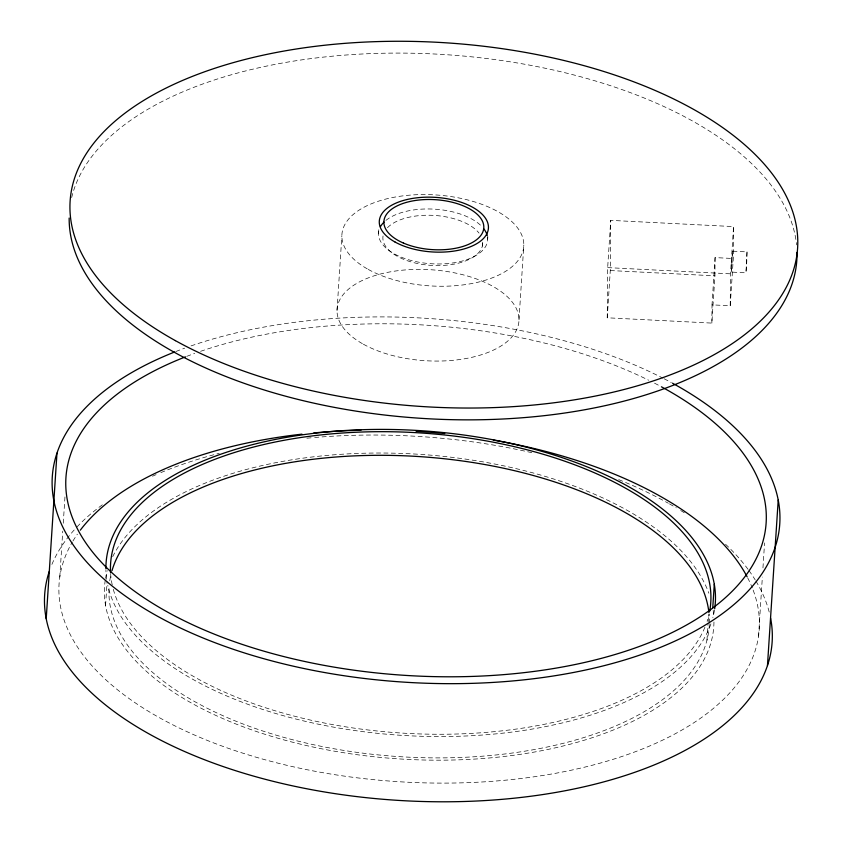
<?xml version="1.0" encoding="UTF-8"?>
<svg xmlns="http://www.w3.org/2000/svg" width="844" height="844" viewBox="0 0 844 844"><rect width="100%" height="100%" fill="white"/><g stroke="black" fill="none" stroke-linecap="round" stroke-linejoin="round"><path stroke-width="0.63" stroke-dasharray="4.22 3.17" d="M383.039 235.982A50.039 25.014 3.7 0 0 427.539 265.069A50.039 25.014 3.7 0 0 482.367 246.11L482.367 242.914M715.079 257.599L714.921 275.84L711.861 323.094L607.237 317.798L607.669 267.622L610.729 220.368L733.552 226.593L733.278 258.517L730.218 305.771L712.019 304.853L715.079 257.599L733.278 258.517M607.237 317.798L610.286 270.544L610.729 220.368M711.861 323.094L712.019 304.853M730.218 305.771L730.503 273.836L733.552 226.593M59.776 577.085L62.751 531.14M63.258 523.269L65.041 495.702M105.563 605.422L107.093 581.79M337.02 310.613L341.862 235.792M378.502 233.704L378.766 229.768M482.367 246.11L482.62 242.175M487.684 239.232L487.853 236.605M518.986 319.834L523.818 245.013M706.977 640.132L708.084 623.062M708.169 621.754L708.506 616.5M758.545 636.123L762.364 577.064M762.955 567.875L764.569 542.935M732.455 251.153L731.4 272.084L745.959 272.823L746.74 262.368L747.014 251.892L732.455 251.153L731.4 272.084M747.014 251.892L745.959 272.823M607.669 267.622L730.503 273.836M610.286 270.544L714.921 275.84M51.917 564.393A364.502 182.251 3.7 0 1 75 529.072M76.92 527.004A364.502 182.251 3.7 0 1 103.664 503.868M152.511 476.227A364.502 182.251 3.7 0 1 156.056 474.655M160.856 472.619A364.502 182.251 3.7 0 1 219.25 453.312M306.889 438.205A364.502 182.251 3.7 0 1 313.367 437.614M314.675 437.498A364.502 182.251 3.7 0 1 532.627 452.869M618.726 479.645A364.502 182.251 3.7 0 1 668.332 503.256M669.482 503.9A364.502 182.251 3.7 0 1 676.297 507.845M680.718 510.525A364.502 182.251 3.7 0 1 685.054 513.226M725.534 544.243A364.502 182.251 3.7 0 1 748.322 569.689M749.018 570.639A364.502 182.251 3.7 0 1 755.222 579.923M755.939 581.094A364.502 182.251 3.7 0 1 769.232 612.143M175.847 351.515A364.502 182.251 3.7 0 1 184.636 348.192M191.039 345.913A364.502 182.251 3.7 0 1 662.962 378.165M664.175 378.787A364.502 182.251 3.7 0 1 671.307 382.554M753.133 590.083A350.83 175.415 3.7 0 1 393.895 781.386A350.83 175.415 3.7 0 1 72.257 542.196M72.943 541.036A350.83 175.415 3.7 0 1 77.384 534.168M747.668 577.834A350.83 175.415 3.7 0 1 752.268 587.857M186.746 356.358A350.83 175.415 3.7 0 1 194.732 353.383M200.598 351.315A350.83 175.415 3.7 0 1 648.646 380.201M654.533 383.165A350.83 175.415 3.7 0 1 660.282 386.193M71.677 197.559A364.502 182.251 3.7 0 1 445.294 54.628A364.502 182.251 3.7 0 1 796.567 244.876M487.494 236.847A54.67 27.335 3.7 0 1 431.664 263.771A54.67 27.335 3.7 0 1 379.009 230.159M385.94 220.389A54.67 27.335 3.7 0 1 435.367 209.217A54.67 27.335 3.7 0 1 482.378 227.078M709.329 624.539A300.717 150.359 3.7 0 1 399.75 756.667A300.717 150.359 3.7 0 1 109.161 586.031M109.762 580.799A300.717 150.359 3.7 0 1 111.028 574.353M709.371 623.22A300.717 150.359 3.7 0 0 709.065 613.968A300.717 150.359 3.7 0 1 707.114 621.279M713.95 621.996A305.264 152.637 3.7 0 1 396.269 758.714A305.264 152.637 3.7 0 1 105.352 579.585M105.574 578.309A305.264 152.637 3.7 0 1 107.336 570.692M112.716 556.713A305.264 152.637 3.7 0 1 416.915 454.156A305.264 152.637 3.7 0 1 708.833 593.216M713.169 610.36A305.264 152.637 3.7 0 1 713.813 616.816M714.488 609.99A305.264 152.637 3.7 0 1 712.853 617.629M710.922 623.874A305.264 152.637 3.7 0 1 401.385 735.324A305.264 152.637 3.7 0 1 107.81 585.419M106.682 579.227A305.264 152.637 3.7 0 1 105.922 570.175M704.919 627.229A300.717 150.359 3.7 0 1 400.805 733.003A300.717 150.359 3.7 0 1 113.159 588.774M112.22 584.85A300.717 150.359 3.7 0 1 110.669 574.289M387.459 227.732A50.039 25.014 3.7 0 1 433.848 215.399A50.039 25.014 3.7 0 1 479.023 233.092M368.227 269.405A91.12 45.565 3.7 0 0 520.621 256.66A91.12 45.565 3.7 0 0 409.678 195.154A91.12 45.565 3.7 0 0 368.227 269.405M363.384 344.215A91.12 45.565 3.7 0 0 515.779 331.481A91.12 45.565 3.7 0 0 404.846 269.964A91.12 45.565 3.7 0 0 363.384 344.215"/><path stroke-width="1.27" d="M46.22 618.736L56.97 453.133M712.758 607.785L714.288 584.164M767.46 665.568L778.221 499.964M770.583 618.093A364.502 182.251 3.7 0 1 396.448 800.27A364.502 182.251 3.7 0 1 49.332 571.261M672.478 383.197A364.502 182.251 3.7 0 1 668.775 643.866A364.502 182.251 3.7 0 1 148.882 611.299A364.502 182.251 3.7 0 1 174.613 352.001M80.317 530.159A350.83 175.415 3.7 0 1 301.93 434.154M313.778 432.93A350.83 175.415 3.7 0 1 360.979 430.25M416.05 431.284A350.83 175.415 3.7 0 1 444.777 433.552M493.339 440.135A350.83 175.415 3.7 0 1 747.088 576.716M661.422 386.805A350.83 175.415 3.7 0 1 659.702 638.307A350.83 175.415 3.7 0 1 158.303 606.783A350.83 175.415 3.7 0 1 185.427 356.875M797.01 252.409A364.502 182.251 3.7 0 1 433.974 419.046A364.502 182.251 3.7 0 1 69.166 218.037M380.433 226.709A54.67 27.335 3.7 0 1 384.02 222.099M484.002 229.051A54.67 27.335 3.7 0 1 487.252 235.634M111.999 570.692A300.717 150.359 3.7 0 1 422.211 456.783A300.717 150.359 3.7 0 1 708.928 612.639M105.901 568.877A305.264 152.637 3.7 0 1 420.998 430.693A305.264 152.637 3.7 0 1 714.689 608.703M110.585 572.971A300.717 150.359 3.7 0 1 420.059 432.909A300.717 150.359 3.7 0 1 709.646 611.372M175.394 340.638A364.502 182.251 3.7 0 0 784.973 289.682A364.502 182.251 3.7 0 0 341.219 43.645A364.502 182.251 3.7 0 0 175.394 340.638M395.087 242.049A54.67 27.335 3.7 0 0 486.524 234.41A54.67 27.335 3.7 0 0 419.964 197.507A54.67 27.335 3.7 0 0 395.087 242.049M403.39 243.04A50.039 25.014 3.7 0 0 483.38 230.359A50.039 25.014 3.7 0 0 414.815 200.566A50.039 25.014 3.7 0 0 403.39 243.04"/></g></svg>
